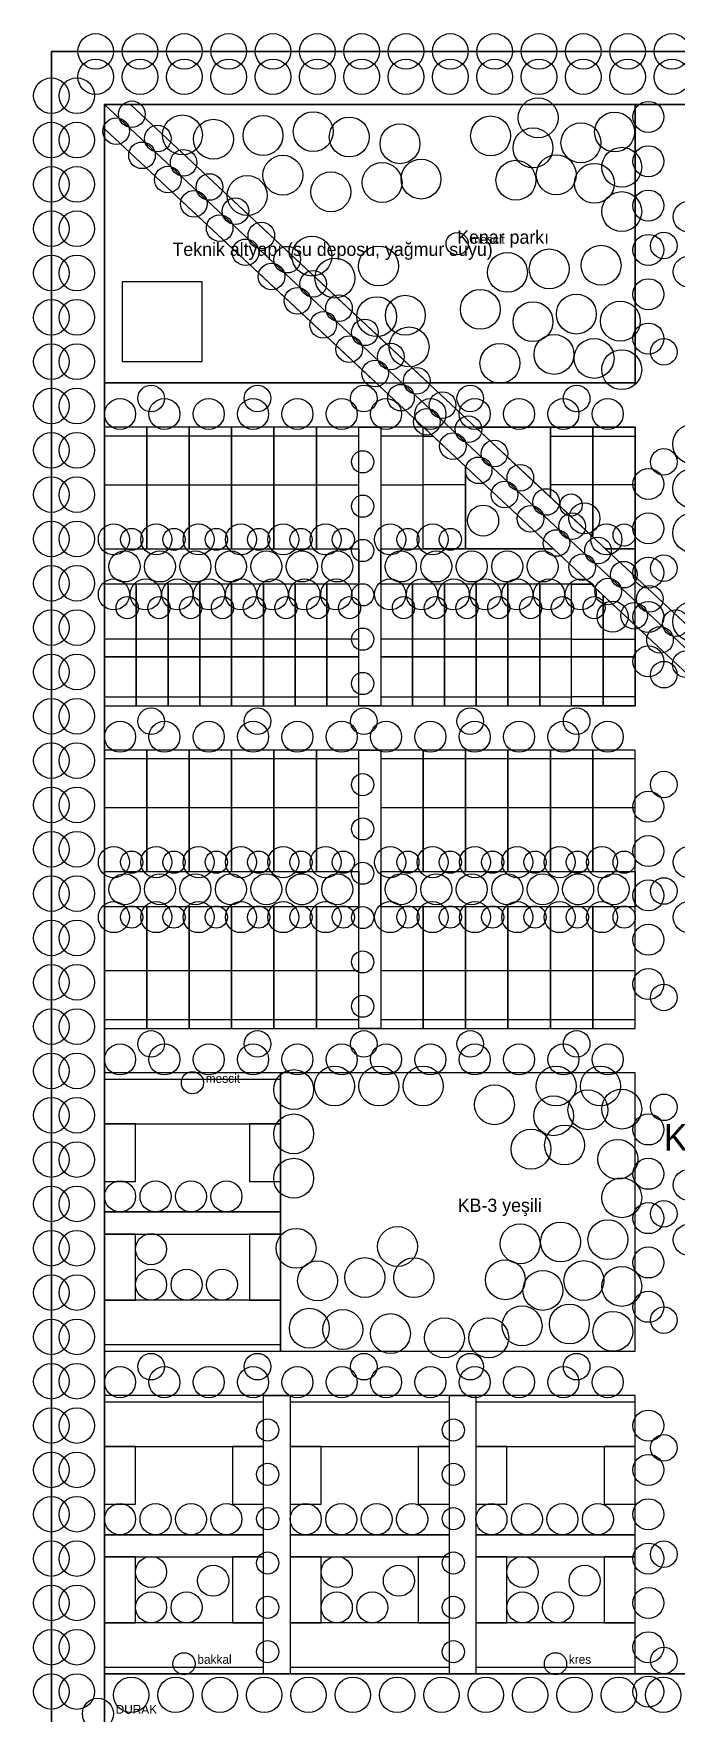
# Model space of a CAD drawing. Header units: metres. Extents: x -4 to 860, y -4 to 754.
# Drawn here: x -4 to 141.2, y 374.9 to 754 of the extents above; entities that cross this region are included whole.
import ezdxf

# ---------------------------------------------------------------- set-up
doc = ezdxf.new("R2010")
doc.units = ezdxf.units.M
for name, color, linetype in [('ADA_ORTAK', 82, 'Continuous'), ('AGAC', 94, 'Continuous'), ('BINA_T1', 34, 'Continuous'), ('BINA_T2', 24, 'Continuous'), ('BINA_T3', 14, 'Continuous'), ('CEP_YESIL', 63, 'Continuous'), ('DONATI_BINA', 5, 'Continuous'), ('KOMSULUK_BIRIMI', 6, 'Continuous'), ('KOSE_EVI', 1, 'Continuous'), ('METIN', 7, 'Continuous'), ('PARSEL_T1', 32, 'Continuous'), ('PARSEL_T2', 32, 'Continuous'), ('PARSEL_T3', 32, 'Continuous'), ('SEMBOL', 1, 'Continuous'), ('SINIR', 7, 'Continuous'), ('T1_GENISLEME', 34, 'Continuous'), ('TEKNIK', 9, 'Continuous'), ('YESIL', 3, 'Continuous'), ('YOL_S1_CADDE', 8, 'Continuous'), ('YOL_S2', 9, 'Continuous'), ('YOL_S3_YAYA', 30, 'Continuous'), ('YOL_TOPLAYICI', 8, 'Continuous')]:
    doc.layers.add(name, color=color, linetype=linetype)

msp = doc.modelspace()

# ---------------------------------------------------------------- linework, layer by layer
at = {"layer": 'ADA_ORTAK'}
for points in [[(12, 629.8), (12, 637.8), (69.33, 637.8), (69.33, 629.8)], [(74.33, 629.8), (74.33, 637.8), (113.25, 637.8), (121.8, 629.8)], [(131.67, 637.8), (131.67, 631.52), (124.96, 637.8)], [(12, 557), (12, 565), (69.33, 565), (69.33, 557)], [(74.33, 557), (74.33, 565), (131.67, 565), (131.67, 557)]]:
    msp.add_lwpolyline(points, close=True, dxfattribs=at)
at = {"layer": 'AGAC'}
for centre, radius in [((10, 750), 4), ((20, 750), 4), ((30, 750), 4), ((40, 750), 4), ((50, 750), 4), ((60, 750), 4), ((70, 750), 4), ((80, 750), 4), ((90, 750), 4), ((100, 750), 4), ((110, 750), 4), ((120, 750), 4), ((130, 750), 4), ((140, 750), 4), ((10, 744.25), 4), ((20, 744.25), 4), ((30, 744.25), 4), ((40, 744.25), 4), ((50, 744.25), 4), ((60, 744.25), 4), ((70, 744.25), 4), ((80, 744.25), 4), ((90, 744.25), 4), ((100, 744.25), 4), ((110, 744.25), 4), ((120, 744.25), 4), ((130, 744.25), 4), ((140, 744.25), 4), ((0, 740), 4), ((5.75, 740), 4), ((109.81, 735), 4.5), ((18.16, 735.8), 3), ((29.57, 731.15), 4.5), ((59.07, 731.89), 4.5), ((127.05, 731.81), 4.5), ((134.67, 735.2), 3.5), ((0, 730), 4), ((5.75, 730), 4), ((14.61, 732), 3), ((24, 730.33), 3), ((36.58, 730.17), 4.5), ((47.75, 731.02), 4.5), ((67.2, 730.67), 4.5), ((78.64, 729.16), 4.5), ((99.08, 730.93), 4.5), ((108.65, 728.24), 4.5), ((119.46, 729.37), 4.5), ((20.45, 726.54), 3), ((128.67, 723.86), 4.5), ((134.67, 725.2), 3.5), ((29.84, 724.87), 3), ((52.21, 722.06), 4.5), ((74.61, 720.41), 4.5), ((83.39, 721.18), 4.5), ((104.79, 720.92), 4.5), ((113.89, 722.14), 4.5), ((122.51, 720.23), 4.5), ((0, 720), 4), ((5.75, 720), 4), ((26.29, 721.07), 3), ((35.68, 719.4), 3), ((44.18, 717.48), 4.5), ((63.05, 718.31), 4.5), ((32.13, 715.61), 3), ((41.53, 713.94), 3), ((128.67, 713.86), 4.5), ((134.67, 715.2), 3.5), ((0, 710), 4), ((5.75, 710), 4), ((37.97, 710.14), 3), ((143.77, 712.7), 3.5), ((47.37, 708.47), 3), ((138.17, 706.2), 3), ((43.81, 704.67), 3), ((53.21, 703.01), 3), ((58.78, 703.82), 4.5), ((73.8, 701.57), 4.5), ((112.31, 700.92), 4.5), ((124.01, 701.75), 4.5), ((134.67, 705.2), 3.5), ((0, 700), 4), ((5.75, 700), 4), ((49.66, 699.21), 3), ((63.97, 698.86), 4.5), ((102.87, 700.14), 4.5), ((143.77, 700.3), 3.5), ((59.05, 697.54), 3), ((134.67, 695.2), 3.5), ((0, 690), 4), ((5.75, 690), 4), ((55.5, 693.74), 3), ((64.89, 692.08), 3), ((73.39, 690.15), 4.5), ((79.84, 690.47), 4.5), ((96.76, 691.8), 4.5), ((118.42, 690.74), 4.5), ((61.34, 688.28), 3), ((108.64, 689.02), 4.5), ((128.34, 689.14), 4.5), ((70.74, 686.61), 3), ((80.69, 683.32), 4.5), ((134.67, 685.2), 3.5), ((0, 680), 4), ((5.75, 680), 4), ((67.18, 682.81), 3), ((76.58, 681.14), 3), ((101.19, 679.63), 4.5), ((113.39, 681.64), 4.5), ((122.43, 680.73), 4.5), ((128.67, 678.2), 4.5), ((138.17, 682.2), 3), ((73.02, 677.35), 3), ((82.42, 675.68), 3), ((78.87, 671.88), 3), ((0, 670), 4), ((5.75, 670), 4), ((15.5, 668.2), 3.5), ((22.5, 671.7), 3), ((25.5, 668.2), 3.5), ((35.5, 668.2), 3.5), ((45.5, 668.2), 3.5), ((46.5, 671.7), 3), ((55.5, 668.2), 3.5), ((65.5, 668.2), 3.5), ((70.5, 671.7), 3), ((75.5, 668.2), 3.5), ((85.5, 668.2), 3.5), ((88.26, 670.21), 3), ((94.5, 671.7), 3), ((95.5, 668.2), 3.5), ((105.5, 668.2), 3.5), ((115.5, 668.2), 3.5), ((118.5, 671.7), 3), ((125.5, 668.2), 3.5), ((84.71, 666.42), 3), ((94.1, 664.75), 3), ((0, 660), 4), ((5.75, 660), 4), ((90.55, 660.95), 3), ((144.67, 661.4), 4.5), ((70.23, 657.4), 2.5), ((99.94, 659.28), 3), ((138.17, 657.4), 3), ((96.39, 655.49), 3), ((105.79, 653.82), 3), ((0, 650), 4), ((5.75, 650), 4), ((102.23, 650.02), 3), ((134.67, 652.4), 3.5), ((144.67, 651.4), 4.5), ((70.23, 647.4), 2.5), ((111.63, 648.35), 3), ((117.25, 647.65), 2.5), ((97.4, 644.16), 3.5), ((108.08, 644.55), 3), ((117.47, 642.89), 3), ((120.25, 644.65), 3.5), ((134.67, 642.4), 3.5), ((144.67, 641.4), 4.5), ((0, 640), 4), ((5.75, 640), 4), ((14.1, 639.9), 3.5), ((18.1, 639.9), 2.5), ((23.66, 639.9), 3.5), ((27.66, 639.9), 2.5), ((33.21, 639.9), 3.5), ((37.21, 639.9), 2.5), ((42.77, 639.9), 3.5), ((46.77, 639.9), 2.5), ((52.32, 639.9), 3.5), ((56.32, 639.9), 2.5), ((61.88, 639.9), 3.5), ((65.88, 639.9), 2.5), ((76.43, 639.9), 3.5), ((80.43, 639.9), 2.5), ((85.99, 639.9), 3.5), ((89.99, 639.9), 2.5), ((113.92, 639.09), 3), ((125.21, 639.9), 3.5), ((129.21, 640.9), 2.5), ((16.5, 633.8), 3.5), ((24.5, 633.8), 3.5), ((32.5, 633.8), 3.5), ((40.5, 633.8), 3.5), ((48.5, 633.8), 3.5), ((56.5, 633.8), 3.5), ((64.5, 633.8), 3.5), ((70.23, 637.4), 2.5), ((78.83, 633.8), 3.5), ((86.83, 633.8), 3.5), ((94.83, 633.8), 3.5), ((102.83, 633.8), 3.5), ((110.83, 633.8), 3.5), ((123.31, 637.42), 3), ((0, 630), 4), ((5.75, 630), 4), ((119.76, 633.62), 3), ((129.15, 631.95), 3), ((134.67, 632.4), 3.5), ((138.17, 633.4), 3), ((14.1, 627.5), 3.5), ((21.27, 627.5), 3.5), ((28.43, 627.5), 3.5), ((35.6, 627.5), 3.5), ((42.77, 627.5), 3.5), ((49.93, 627.5), 3.5), ((57.1, 627.5), 3.5), ((64.27, 627.5), 3.5), ((70.23, 627.4), 2.5), ((76.43, 627.5), 3.5), ((83.6, 627.5), 3.5), ((90.77, 627.5), 3.5), ((97.93, 627.5), 3.5), ((105.1, 627.5), 3.5), ((112.27, 627.5), 3.5), ((119.43, 627.5), 3.5), ((125.6, 628.16), 3), ((135, 626.49), 3), ((17.1, 624.5), 2.5), ((24.27, 624.5), 2.5), ((31.43, 624.5), 2.5), ((38.6, 624.5), 2.5), ((45.77, 624.5), 2.5), ((52.93, 624.5), 2.5), ((60.1, 624.5), 2.5), ((67.27, 624.5), 2.5), ((79.43, 624.5), 2.5), ((86.6, 624.5), 2.5), ((93.77, 624.5), 2.5), ((100.93, 624.5), 2.5), ((108.1, 624.5), 2.5), ((115.27, 624.5), 2.5), ((122.43, 624.5), 2.5), ((126.6, 622.5), 3.5), ((131.44, 622.69), 3), ((134.67, 622.4), 3.5), ((144.67, 621.4), 4.5), ((0, 620), 4), ((5.75, 620), 4), ((140.84, 621.02), 3), ((70.23, 617.4), 2.5), ((137.29, 617.23), 3), ((134.67, 612.4), 3.5), ((143.13, 611.76), 3), ((0, 610), 4), ((5.75, 610), 4), ((138.17, 609.4), 3), ((70.23, 607.4), 2.5), ((0, 600), 4), ((5.75, 600), 4), ((22.5, 598.9), 3), ((46.5, 598.9), 3), ((70.5, 598.9), 3), ((94.5, 598.9), 3), ((118.5, 598.9), 3), ((15.5, 595.4), 3.5), ((25.5, 595.4), 3.5), ((35.5, 595.4), 3.5), ((45.5, 595.4), 3.5), ((55.5, 595.4), 3.5), ((65.5, 595.4), 3.5), ((75.5, 595.4), 3.5), ((85.5, 595.4), 3.5), ((95.5, 595.4), 3.5), ((105.5, 595.4), 3.5), ((115.5, 595.4), 3.5), ((125.5, 595.4), 3.5), ((0, 590), 4), ((5.75, 590), 4), ((0, 580), 4), ((5.75, 580), 4), ((70.23, 584.6), 2.5), ((138.17, 584.6), 3), ((134.67, 579.6), 3.5), ((70.23, 574.6), 2.5), ((0, 570), 4), ((5.75, 570), 4), ((134.67, 569.6), 3.5), ((14.1, 567.1), 3.5), ((18.1, 567.1), 2.5), ((23.66, 567.1), 3.5), ((27.66, 567.1), 2.5), ((33.21, 567.1), 3.5), ((37.21, 567.1), 2.5), ((42.77, 567.1), 3.5), ((46.77, 567.1), 2.5), ((52.32, 567.1), 3.5), ((56.32, 567.1), 2.5), ((61.88, 567.1), 3.5), ((65.88, 567.1), 2.5), ((76.43, 567.1), 3.5), ((80.43, 567.1), 2.5), ((85.99, 567.1), 3.5), ((89.99, 567.1), 2.5), ((95.54, 567.1), 3.5), ((99.54, 567.1), 2.5), ((105.1, 567.1), 3.5), ((109.1, 567.1), 2.5), ((114.66, 567.1), 3.5), ((118.66, 567.1), 2.5), ((124.21, 567.1), 3.5), ((129.21, 567.1), 2.5), ((143.77, 567.1), 3.5), ((70.23, 564.6), 2.5), ((0, 560), 4), ((5.75, 560), 4), ((16.5, 561), 3.5), ((24.5, 561), 3.5), ((32.5, 561), 3.5), ((40.5, 561), 3.5), ((48.5, 561), 3.5), ((56.5, 561), 3.5), ((64.5, 561), 3.5), ((78.83, 561), 3.5), ((86.83, 561), 3.5), ((94.83, 561), 3.5), ((102.83, 561), 3.5), ((110.83, 561), 3.5), ((118.83, 561), 3.5), ((126.83, 561), 3.5), ((134.67, 559.6), 3.5), ((138.17, 560.6), 3), ((14.1, 554.7), 3.5), ((23.66, 554.7), 3.5), ((33.21, 554.7), 3.5), ((42.77, 554.7), 3.5), ((52.32, 554.7), 3.5), ((61.88, 554.7), 3.5), ((76.43, 554.7), 3.5), ((85.99, 554.7), 3.5), ((95.54, 554.7), 3.5), ((105.1, 554.7), 3.5), ((114.66, 554.7), 3.5), ((124.21, 554.7), 3.5), ((143.77, 554.7), 3.5), ((0, 550), 4), ((5.75, 550), 4), ((18.1, 554.7), 2.5), ((27.66, 554.7), 2.5), ((37.21, 554.7), 2.5), ((46.77, 554.7), 2.5), ((56.32, 554.7), 2.5), ((65.88, 554.7), 2.5), ((70.23, 554.6), 2.5), ((80.43, 554.7), 2.5), ((89.99, 554.7), 2.5), ((99.54, 554.7), 2.5), ((109.1, 554.7), 2.5), ((118.66, 554.7), 2.5), ((129.21, 554.7), 2.5), ((134.67, 549.6), 3.5), ((70.23, 544.6), 2.5), ((0, 540), 4), ((5.75, 540), 4), ((134.67, 539.6), 3.5), ((138.17, 536.6), 3), ((70.23, 534.6), 2.5), ((0, 530), 4), ((5.75, 530), 4), ((22.5, 526.1), 3), ((46.5, 526.1), 3), ((70.5, 526.1), 3), ((94.5, 526.1), 3), ((118.5, 526.1), 3), ((0, 520), 4), ((5.75, 520), 4), ((15.5, 522.6), 3.5), ((25.5, 522.6), 3.5), ((35.5, 522.6), 3.5), ((45.5, 522.6), 3.5), ((55.5, 522.6), 3.5), ((65.5, 522.6), 3.5), ((75.5, 522.6), 3.5), ((85.5, 522.6), 3.5), ((95.5, 522.6), 3.5), ((105.5, 522.6), 3.5), ((115.5, 522.6), 3.5), ((125.5, 522.6), 3.5), ((54.67, 515.8), 4.5), ((63.87, 516.6), 4.5), ((73.87, 516.6), 4.5), ((83.87, 516.6), 4.5), ((113.87, 516.6), 4.5), ((123.87, 516.6), 4.5), ((99.95, 512.38), 4.5), ((121.03, 511.25), 4.5), ((128.67, 511.4), 4.5), ((0, 510), 4), ((5.75, 510), 4), ((113.3, 509.89), 4.5), ((138.17, 511.8), 3), ((54.67, 505.8), 4.5), ((134.67, 506.8), 3.5), ((108.2, 502.36), 4.5), ((115.77, 503.29), 4.5), ((127.78, 500.07), 4.5), ((0, 500), 4), ((5.75, 500), 4), ((54.67, 495.8), 4.5), ((134.67, 496.8), 3.5), ((143.77, 494.3), 3.5), ((0, 490), 4), ((5.75, 490), 4), ((15.5, 491.7), 3.5), ((23.5, 491.7), 3.5), ((31.5, 491.7), 3.5), ((39.5, 491.7), 3.5), ((128.67, 491.4), 4.5), ((134.67, 486.8), 3.5), ((138.17, 487.8), 3), ((105.74, 481.01), 4.5), ((114.87, 481.42), 4.5), ((125.54, 481.95), 4.5), ((143.77, 481.9), 3.5), ((0, 480), 4), ((5.75, 480), 4), ((22.5, 479.8), 3.5), ((55.21, 480), 4.5), ((78.08, 480.4), 4.5), ((70.71, 473.39), 4.5), ((81.77, 473.37), 4.5), ((134.67, 476.8), 3.5), ((0, 470), 4), ((5.75, 470), 4), ((22.5, 471.8), 3.5), ((30.5, 471.8), 3.5), ((38.5, 471.8), 3.5), ((60.05, 472.66), 4.5), ((102.41, 472.9), 4.5), ((110.89, 470.5), 4.5), ((120.13, 472.71), 4.5), ((128.67, 471.4), 4.5), ((134.67, 466.8), 3.5), ((58.19, 461.96), 4.5), ((106.18, 462.5), 4.5), ((116.85, 462.93), 4.5), ((138.17, 463.8), 3), ((0, 460), 4), ((5.75, 460), 4), ((65.75, 461.68), 4.5), ((76.49, 460.76), 4.5), ((88.67, 459.8), 4.5), ((98.67, 459.8), 4.5), ((126.68, 461.26), 4.5), ((22.5, 453.3), 3), ((46.5, 453.3), 3), ((70.5, 453.3), 3), ((94.5, 453.3), 3), ((118.5, 453.3), 3), ((0, 450), 4), ((5.75, 450), 4), ((15.5, 449.8), 3.5), ((25.5, 449.8), 3.5), ((35.5, 449.8), 3.5), ((45.5, 449.8), 3.5), ((55.5, 449.8), 3.5), ((65.5, 449.8), 3.5), ((75.5, 449.8), 3.5), ((85.5, 449.8), 3.5), ((95.5, 449.8), 3.5), ((105.5, 449.8), 3.5), ((115.5, 449.8), 3.5), ((125.5, 449.8), 3.5), ((0, 440), 4), ((5.75, 440), 4), ((48.79, 439), 2.5), ((90.68, 439), 2.5), ((134.67, 440), 3.5), ((138.17, 435), 3), ((0, 430), 4), ((5.75, 430), 4), ((134.67, 430), 3.5), ((48.79, 429), 2.5), ((90.68, 429), 2.5), ((0, 420), 4), ((5.75, 420), 4), ((15.5, 418.9), 3.5), ((23.5, 418.9), 3.5), ((31.5, 418.9), 3.5), ((39.5, 418.9), 3.5), ((48.79, 419), 2.5), ((57.39, 418.9), 3.5), ((65.39, 418.9), 3.5), ((73.39, 418.9), 3.5), ((81.39, 418.9), 3.5), ((90.68, 419), 2.5), ((99.28, 418.9), 3.5), ((107.28, 418.9), 3.5), ((115.28, 418.9), 3.5), ((123.28, 418.9), 3.5), ((134.67, 420), 3.5), ((0, 410), 4), ((5.75, 410), 4), ((134.67, 410), 3.5), ((138.17, 411), 3), ((22.5, 407), 3.5), ((48.79, 409), 2.5), ((64.39, 407), 3.5), ((90.68, 409), 2.5), ((106.28, 407), 3.5), ((36.5, 405), 3.5), ((78.39, 405), 3.5), ((120.28, 405), 3.5), ((0, 400), 4), ((5.75, 400), 4), ((22.5, 399), 3.5), ((30.5, 399), 3.5), ((64.39, 399), 3.5), ((72.39, 399), 3.5), ((106.28, 399), 3.5), ((114.28, 399), 3.5), ((134.67, 400), 3.5), ((48.79, 399), 2.5), ((90.68, 399), 2.5), ((0, 390), 4), ((5.75, 390), 4), ((48.79, 389), 2.5), ((90.68, 389), 2.5), ((134.67, 390), 3.5), ((138.17, 387), 3), ((0, 380), 4), ((5.75, 380), 4), ((18, 379.25), 4), ((28, 379.25), 4), ((38, 379.25), 4), ((48, 379.25), 4), ((58, 379.25), 4), ((68, 379.25), 4), ((78, 379.25), 4), ((88, 379.25), 4), ((98, 379.25), 4), ((108, 379.25), 4), ((118, 379.25), 4), ((128, 379.25), 4), ((134.67, 380), 3.5), ((138, 379.25), 4)]:
    msp.add_circle(centre, radius, dxfattribs=at)
at = {"layer": 'BINA_T1'}
for points in [[(93.44, 652.2), (83.89, 652.2), (83.89, 663.2), (86.1, 663.2), (93.44, 656.33)], [(19.17, 604.4), (19.17, 613.4), (12, 613.4), (12, 604.4)], [(26.33, 604.4), (26.33, 613.4), (19.17, 613.4), (19.17, 604.4)], [(33.5, 604.4), (33.5, 613.4), (26.33, 613.4), (26.33, 604.4)], [(40.67, 604.4), (40.67, 613.4), (33.5, 613.4), (33.5, 604.4)], [(47.83, 604.4), (47.83, 613.4), (40.67, 613.4), (40.67, 604.4)], [(55, 604.4), (55, 613.4), (47.83, 613.4), (47.83, 604.4)], [(62.17, 604.4), (62.17, 613.4), (55, 613.4), (55, 604.4)], [(69.33, 604.4), (69.33, 613.4), (62.17, 613.4), (62.17, 604.4)], [(81.5, 604.4), (81.5, 613.4), (74.33, 613.4), (74.33, 604.4)], [(88.67, 604.4), (88.67, 613.4), (81.5, 613.4), (81.5, 604.4)], [(95.83, 604.4), (95.83, 613.4), (88.67, 613.4), (88.67, 604.4)], [(103, 604.4), (103, 613.4), (95.83, 613.4), (95.83, 604.4)], [(110.17, 604.4), (110.17, 613.4), (103, 613.4), (103, 604.4)], [(117.33, 604.4), (117.33, 613.4), (110.17, 613.4), (110.17, 604.4)], [(117.33, 604.4), (117.33, 613.4), (124.5, 613.4), (124.5, 604.4)], [(124.5, 604.4), (124.5, 613.4), (131.67, 613.4), (131.67, 604.4)]]:
    msp.add_lwpolyline(points, close=True, dxfattribs=at)
at = {"layer": 'BINA_T2'}
for points in [[(21.56, 652.2), (21.56, 663.2), (12, 663.2), (12, 652.2)], [(31.11, 652.2), (31.11, 663.2), (21.56, 663.2), (21.56, 652.2)], [(40.67, 652.2), (40.67, 663.2), (31.11, 663.2), (31.11, 652.2)], [(50.22, 652.2), (50.22, 663.2), (40.67, 663.2), (40.67, 652.2)], [(59.78, 652.2), (59.78, 663.2), (50.22, 663.2), (50.22, 652.2)], [(69.33, 652.2), (69.33, 663.2), (59.78, 663.2), (59.78, 652.2)], [(83.89, 652.2), (83.89, 663.2), (74.33, 663.2), (74.33, 652.2)], [(112.56, 652.2), (112.56, 663.2), (122.11, 663.2), (122.11, 652.2)], [(122.11, 652.2), (122.11, 663.2), (131.67, 663.2), (131.67, 652.2)], [(21.56, 579.4), (21.56, 590.4), (12, 590.4), (12, 579.4)], [(31.11, 579.4), (31.11, 590.4), (21.56, 590.4), (21.56, 579.4)], [(40.67, 579.4), (40.67, 590.4), (31.11, 590.4), (31.11, 579.4)], [(50.22, 579.4), (50.22, 590.4), (40.67, 590.4), (40.67, 579.4)], [(59.78, 579.4), (59.78, 590.4), (50.22, 590.4), (50.22, 579.4)], [(69.33, 579.4), (69.33, 590.4), (59.78, 590.4), (59.78, 579.4)], [(83.89, 579.4), (83.89, 590.4), (74.33, 590.4), (74.33, 579.4)], [(93.44, 579.4), (93.44, 590.4), (83.89, 590.4), (83.89, 579.4)], [(103, 579.4), (103, 590.4), (93.44, 590.4), (93.44, 579.4)], [(112.56, 579.4), (112.56, 590.4), (103, 590.4), (103, 579.4)], [(122.11, 579.4), (122.11, 590.4), (112.56, 590.4), (112.56, 579.4)], [(131.67, 579.4), (131.67, 590.4), (122.11, 590.4), (122.11, 579.4)], [(21.56, 531.6), (21.56, 542.6), (12, 542.6), (12, 531.6)], [(31.11, 531.6), (31.11, 542.6), (21.56, 542.6), (21.56, 531.6)], [(40.67, 531.6), (40.67, 542.6), (31.11, 542.6), (31.11, 531.6)], [(50.22, 531.6), (50.22, 542.6), (40.67, 542.6), (40.67, 531.6)], [(59.78, 531.6), (59.78, 542.6), (50.22, 542.6), (50.22, 531.6)], [(69.33, 531.6), (69.33, 542.6), (59.78, 542.6), (59.78, 531.6)], [(83.89, 531.6), (83.89, 542.6), (74.33, 542.6), (74.33, 531.6)], [(93.44, 531.6), (93.44, 542.6), (83.89, 542.6), (83.89, 531.6)], [(103, 531.6), (103, 542.6), (93.44, 542.6), (93.44, 531.6)], [(112.56, 531.6), (112.56, 542.6), (103, 542.6), (103, 531.6)], [(122.11, 531.6), (122.11, 542.6), (112.56, 542.6), (112.56, 531.6)], [(131.67, 531.6), (131.67, 542.6), (122.11, 542.6), (122.11, 531.6)]]:
    msp.add_lwpolyline(points, close=True, dxfattribs=at)
at = {"layer": 'BINA_T3'}
for points in [[(51.67, 508.1), (51.67, 518.1), (12, 518.1), (12, 508.1)], [(19, 495.1), (19, 508.1), (12, 508.1), (12, 495.1)], [(51.67, 495.1), (51.67, 508.1), (44.67, 508.1), (44.67, 495.1)], [(51.67, 483.2), (51.67, 488.2), (12, 488.2), (12, 483.2)], [(19, 468.3), (19, 483.2), (12, 483.2), (12, 468.3)], [(51.67, 468.3), (51.67, 483.2), (44.67, 483.2), (44.67, 468.3)], [(51.67, 458.3), (51.67, 468.3), (12, 468.3), (12, 458.3)], [(47.89, 435.3), (47.89, 445.3), (12, 445.3), (12, 435.3)], [(89.78, 435.3), (89.78, 445.3), (53.89, 445.3), (53.89, 435.3)], [(131.67, 435.3), (131.67, 445.3), (95.78, 445.3), (95.78, 435.3)], [(19, 422.3), (19, 435.3), (12, 435.3), (12, 422.3)], [(47.89, 422.3), (47.89, 435.3), (40.89, 435.3), (40.89, 422.3)], [(60.89, 422.3), (60.89, 435.3), (53.89, 435.3), (53.89, 422.3)], [(89.78, 422.3), (89.78, 435.3), (82.78, 435.3), (82.78, 422.3)], [(102.78, 422.3), (102.78, 435.3), (95.78, 435.3), (95.78, 422.3)], [(131.67, 422.3), (131.67, 435.3), (124.67, 435.3), (124.67, 422.3)], [(47.89, 410.4), (47.89, 415.4), (12, 415.4), (12, 410.4)], [(89.78, 410.4), (89.78, 415.4), (53.89, 415.4), (53.89, 410.4)], [(131.67, 410.4), (131.67, 415.4), (95.78, 415.4), (95.78, 410.4)], [(19, 395.5), (19, 410.4), (12, 410.4), (12, 395.5)], [(47.89, 395.5), (47.89, 410.4), (40.89, 410.4), (40.89, 395.5)], [(60.89, 395.5), (60.89, 410.4), (53.89, 410.4), (53.89, 395.5)], [(89.78, 395.5), (89.78, 410.4), (82.78, 410.4), (82.78, 395.5)], [(102.78, 395.5), (102.78, 410.4), (95.78, 410.4), (95.78, 395.5)], [(131.67, 395.5), (131.67, 410.4), (124.67, 410.4), (124.67, 395.5)], [(47.89, 385.5), (47.89, 395.5), (12, 395.5), (12, 385.5)], [(89.78, 385.5), (89.78, 395.5), (53.89, 395.5), (53.89, 385.5)], [(131.67, 385.5), (131.67, 395.5), (95.78, 395.5), (95.78, 385.5)]]:
    msp.add_lwpolyline(points, close=True, dxfattribs=at)
at = {"layer": 'CEP_YESIL'}
for points in [[(112.56, 665.2), (112.56, 649.4), (95.67, 665.2)], [(93.44, 656.33), (113.25, 637.8), (93.44, 637.8)]]:
    msp.add_lwpolyline(points, close=True, dxfattribs=at)
at = {"layer": 'DONATI_BINA'}
msp.add_lwpolyline([(34, 680), (34, 698), (16, 698), (16, 680)], close=True, dxfattribs=at)
at = {"layer": 'KOMSULUK_BIRIMI'}
for points in [[(12, 738), (390.38, 384), (12, 384)], [(12, 738), (391, 738), (391, 384), (390.38, 384)]]:
    msp.add_lwpolyline(points, close=True, dxfattribs=at)
at = {"layer": 'KOSE_EVI'}
msp.add_lwpolyline([(93.44, 652.2), (83.89, 652.2), (83.89, 663.2), (86.1, 663.2), (93.44, 656.33)], close=True, dxfattribs=at)
at = {"layer": 'PARSEL_T1'}
for points in [[(93.44, 637.8), (83.89, 637.8), (83.89, 665.2), (83.96, 665.2), (93.44, 656.33)], [(19.17, 602.4), (19.17, 629.8), (12, 629.8), (12, 602.4)], [(26.33, 602.4), (26.33, 629.8), (19.17, 629.8), (19.17, 602.4)], [(33.5, 602.4), (33.5, 629.8), (26.33, 629.8), (26.33, 602.4)], [(40.67, 602.4), (40.67, 629.8), (33.5, 629.8), (33.5, 602.4)], [(47.83, 602.4), (47.83, 629.8), (40.67, 629.8), (40.67, 602.4)], [(55, 602.4), (55, 629.8), (47.83, 629.8), (47.83, 602.4)], [(62.17, 602.4), (62.17, 629.8), (55, 629.8), (55, 602.4)], [(69.33, 602.4), (69.33, 629.8), (62.17, 629.8), (62.17, 602.4)], [(81.5, 602.4), (81.5, 629.8), (74.33, 629.8), (74.33, 602.4)], [(88.67, 602.4), (88.67, 629.8), (81.5, 629.8), (81.5, 602.4)], [(95.83, 602.4), (95.83, 629.8), (88.67, 629.8), (88.67, 602.4)], [(103, 602.4), (103, 629.8), (95.83, 629.8), (95.83, 602.4)], [(110.17, 602.4), (110.17, 629.8), (103, 629.8), (103, 602.4)], [(117.33, 602.4), (117.33, 629.8), (110.17, 629.8), (110.17, 602.4)], [(124.5, 602.4), (117.33, 602.4), (117.33, 629.8), (121.8, 629.8), (124.5, 627.27)], [(131.67, 602.4), (124.5, 602.4), (124.5, 627.27), (131.67, 620.57)]]:
    msp.add_lwpolyline(points, close=True, dxfattribs=at)
at = {"layer": 'PARSEL_T2'}
for points in [[(21.56, 637.8), (21.56, 665.2), (12, 665.2), (12, 637.8)], [(31.11, 637.8), (31.11, 665.2), (21.56, 665.2), (21.56, 637.8)], [(40.67, 637.8), (40.67, 665.2), (31.11, 665.2), (31.11, 637.8)], [(50.22, 637.8), (50.22, 665.2), (40.67, 665.2), (40.67, 637.8)], [(59.78, 637.8), (59.78, 665.2), (50.22, 665.2), (50.22, 637.8)], [(69.33, 637.8), (69.33, 665.2), (59.78, 665.2), (59.78, 637.8)], [(83.89, 637.8), (83.89, 665.2), (74.33, 665.2), (74.33, 637.8)], [(112.56, 665.2), (122.11, 665.2), (122.11, 640.46), (112.56, 649.4)], [(122.11, 665.2), (131.67, 665.2), (131.67, 637.8), (124.96, 637.8), (122.11, 640.46)], [(21.56, 565), (21.56, 592.4), (12, 592.4), (12, 565)], [(31.11, 565), (31.11, 592.4), (21.56, 592.4), (21.56, 565)], [(40.67, 565), (40.67, 592.4), (31.11, 592.4), (31.11, 565)], [(50.22, 565), (50.22, 592.4), (40.67, 592.4), (40.67, 565)], [(59.78, 565), (59.78, 592.4), (50.22, 592.4), (50.22, 565)], [(69.33, 565), (69.33, 592.4), (59.78, 592.4), (59.78, 565)], [(83.89, 565), (83.89, 592.4), (74.33, 592.4), (74.33, 565)], [(93.44, 565), (93.44, 592.4), (83.89, 592.4), (83.89, 565)], [(103, 565), (103, 592.4), (93.44, 592.4), (93.44, 565)], [(112.56, 565), (112.56, 592.4), (103, 592.4), (103, 565)], [(122.11, 565), (122.11, 592.4), (112.56, 592.4), (112.56, 565)], [(131.67, 565), (131.67, 592.4), (122.11, 592.4), (122.11, 565)], [(21.56, 529.6), (21.56, 557), (12, 557), (12, 529.6)], [(31.11, 529.6), (31.11, 557), (21.56, 557), (21.56, 529.6)], [(40.67, 529.6), (40.67, 557), (31.11, 557), (31.11, 529.6)], [(50.22, 529.6), (50.22, 557), (40.67, 557), (40.67, 529.6)], [(59.78, 529.6), (59.78, 557), (50.22, 557), (50.22, 529.6)], [(69.33, 529.6), (69.33, 557), (59.78, 557), (59.78, 529.6)], [(83.89, 529.6), (83.89, 557), (74.33, 557), (74.33, 529.6)], [(93.44, 529.6), (93.44, 557), (83.89, 557), (83.89, 529.6)], [(103, 529.6), (103, 557), (93.44, 557), (93.44, 529.6)], [(112.56, 529.6), (112.56, 557), (103, 557), (103, 529.6)], [(122.11, 529.6), (122.11, 557), (112.56, 557), (112.56, 529.6)], [(131.67, 529.6), (131.67, 557), (122.11, 557), (122.11, 529.6)]]:
    msp.add_lwpolyline(points, close=True, dxfattribs=at)
at = {"layer": 'PARSEL_T3'}
for points in [[(51.67, 488.2), (51.67, 519.6), (12, 519.6), (12, 488.2)], [(51.67, 456.8), (51.67, 488.2), (12, 488.2), (12, 456.8)], [(47.89, 415.4), (47.89, 446.8), (12, 446.8), (12, 415.4)], [(89.78, 415.4), (89.78, 446.8), (53.89, 446.8), (53.89, 415.4)], [(131.67, 415.4), (131.67, 446.8), (95.78, 446.8), (95.78, 415.4)], [(47.89, 384), (47.89, 415.4), (12, 415.4), (12, 384)], [(89.78, 384), (89.78, 415.4), (53.89, 415.4), (53.89, 384)], [(131.67, 384), (131.67, 415.4), (95.78, 415.4), (95.78, 384)]]:
    msp.add_lwpolyline(points, close=True, dxfattribs=at)
at = {"layer": 'SEMBOL'}
for centre, radius in [((91.54, 706.6), 2.5), ((31.83, 517.33), 2.5), ((29.94, 386.27), 2.5), ((113.72, 386.27), 2.5), ((10.5, 375), 3.5)]:
    msp.add_circle(centre, radius, dxfattribs=at)
at = {"layer": 'SINIR'}
msp.add_lwpolyline([(800, 0), (800, 750), (0, 750), (0, 0)], close=True, dxfattribs=at)
at = {"layer": 'T1_GENISLEME'}
for points in [[(19.17, 613.4), (19.17, 617.4), (12, 617.4), (12, 613.4)], [(26.33, 613.4), (26.33, 617.4), (19.17, 617.4), (19.17, 613.4)], [(33.5, 613.4), (33.5, 617.4), (26.33, 617.4), (26.33, 613.4)], [(40.67, 613.4), (40.67, 617.4), (33.5, 617.4), (33.5, 613.4)], [(47.83, 613.4), (47.83, 617.4), (40.67, 617.4), (40.67, 613.4)], [(55, 613.4), (55, 617.4), (47.83, 617.4), (47.83, 613.4)], [(62.17, 613.4), (62.17, 617.4), (55, 617.4), (55, 613.4)], [(69.33, 613.4), (69.33, 617.4), (62.17, 617.4), (62.17, 613.4)], [(81.5, 613.4), (81.5, 617.4), (74.33, 617.4), (74.33, 613.4)], [(88.67, 613.4), (88.67, 617.4), (81.5, 617.4), (81.5, 613.4)], [(95.83, 613.4), (95.83, 617.4), (88.67, 617.4), (88.67, 613.4)], [(103, 613.4), (103, 617.4), (95.83, 617.4), (95.83, 613.4)], [(110.17, 613.4), (110.17, 617.4), (103, 617.4), (103, 613.4)], [(117.33, 613.4), (117.33, 617.4), (110.17, 617.4), (110.17, 613.4)], [(117.33, 613.4), (117.33, 617.4), (124.5, 617.4), (124.5, 613.4)], [(124.5, 613.4), (124.5, 617.4), (131.67, 617.4), (131.67, 613.4)]]:
    msp.add_lwpolyline(points, close=True, dxfattribs=at)
at = {"layer": 'TEKNIK'}
msp.add_lwpolyline([(12, 732.52), (73.27, 675.2), (12, 675.2)], close=True, dxfattribs=at)
at = {"layer": 'YESIL'}
for points in [[(131.67, 675.2), (84.98, 675.2), (17.85, 738), (131.67, 738)], [(131.67, 456.8), (131.67, 519.6), (51.67, 519.6), (51.67, 456.8)]]:
    msp.add_lwpolyline(points, close=True, dxfattribs=at)
at = {"layer": 'YOL_S1_CADDE'}
msp.add_lwpolyline([(409, 12), (391, 12), (391, 366), (12, 366), (12, 384), (391, 384), (391, 738), (409, 738), (409, 384), (788, 384), (788, 366), (409, 366)], close=True, dxfattribs=at)
at = {"layer": 'YOL_S2'}
msp.add_lwpolyline([(141.67, 384), (131.67, 384), (131.67, 446.8), (12, 446.8), (12, 456.8), (131.67, 456.8), (131.67, 519.6), (12, 519.6), (12, 529.6), (131.67, 529.6), (131.67, 592.4), (12, 592.4), (12, 602.4), (131.67, 602.4), (131.67, 665.2), (12, 665.2), (12, 675.2), (131.67, 675.2), (131.67, 738), (141.67, 738)], dxfattribs=at)
at = {"layer": 'YOL_S3_YAYA'}
for points in [[(379.13, 400), (367.42, 400), (12, 732.52), (12, 738), (17.85, 738)], [(69.33, 602.4), (69.33, 665.2), (74.33, 665.2), (74.33, 602.4)], [(69.33, 529.6), (69.33, 592.4), (74.33, 592.4), (74.33, 529.6)], [(47.89, 384), (47.89, 446.8), (53.89, 446.8), (53.89, 384)], [(89.78, 384), (89.78, 446.8), (95.78, 446.8), (95.78, 384)]]:
    msp.add_lwpolyline(points, close=True, dxfattribs=at)
at = {"layer": 'YOL_TOPLAYICI'}
for points in [[(0, 0), (0, 750), (800, 750), (800, 0)], [(788, 738), (12, 738), (12, 12), (788, 12)]]:
    msp.add_lwpolyline(points, close=True, dxfattribs=at)

# ---------------------------------------------------------------- texts
at = {"layer": 'METIN'}
for s, height, p in [('Kenar parkı', 3, (91.54, 706.6)), ('Teknik altyapı (su deposu, yağmur suyu)', 3, (27.32, 703.86)), ('KB-3', 6, (138.13, 502)), ('KB-3 yeşili', 3, (91.67, 488.2))]:
    msp.add_text(s, height=height, dxfattribs=at).set_placement(p)
at = {"layer": 'SEMBOL'}
for s, p in [('mescit', (94.54, 706.6)), ('mescit', (34.83, 517.33)), ('bakkal', (32.94, 386.27)), ('kres', (116.72, 386.27)), ('DURAK', (14.5, 375))]:
    msp.add_text(s, height=2, dxfattribs=at).set_placement(p)

doc.saveas('drawing.dxf')
